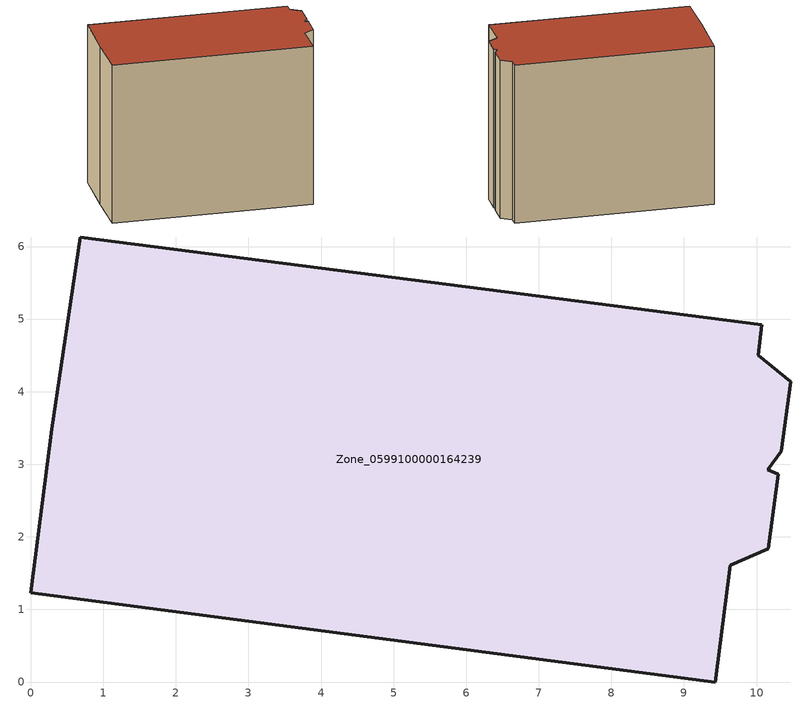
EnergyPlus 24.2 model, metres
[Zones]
Zone_0599100000164239
 floor ground (C_G): 9.64,1.61 9.43,0 0,1.23 0.29,3.48 0.68,6.13 10.07,4.92 10.02,4.5 10.47,4.14 10.34,3.18 10.15,2.92 10.3,2.86 10.16,1.84 z2.54
 wall outside (C_F): 10.02,4.5 10.07,4.92 0.68,6.13 0.29,3.48 0,1.23 9.43,0 9.64,1.61 10.16,1.84 10.3,2.86 10.15,2.92 10.34,3.18 10.47,4.14 10.02,4.5 z2.54:10.41
 roof outside (C_R): 10.34,3.18 10.47,4.14 10.02,4.5 10.07,4.92 0.68,6.13 0.29,3.48 0,1.23 9.43,0 9.64,1.61 10.16,1.84 10.3,2.86 10.15,2.92 z10.41
[BUILDING]
Pand.0599100000164239: North Axis=0; Terrain=City; Loads Convergence Tolerance Value=0.04; Temperature Convergence Tolerance Value=0.4; Solar Distribution=FullExterior; Maximum Number of Warmup Days=25; Minimum Number of Warmup Days=1
[Site:Location]
Rotterdam.The.Hague.AP_ZH_NLD Design_Conditions: Latitude=51.96; Longitude=4.45; Time Zone=1; Elevation=-4.5
[SITE:GROUNDTEMPERATURE:BUILDINGSURFACE]
18, 18, 18, 18, 18, 18, 18, 18, 18, 18, 18, 18
[MATERIAL] Thermal Absorptance=0.9; Solar Absorptance=0.7; Visible Absorptance=0.7
Name | Roughness | Thickness | Conductivity | Density | Specific Heat
G.TI.1946 | MediumSmooth | 0.15 | 1 | 540 | 1210
F.TI.1946 | Rough | 0.3 | 0.857143 | 1920 | 840
R.TI.1946 | MediumRough | 0.2 | 0.1 | 1500 | 1000
[CONSTRUCTION]
C_G: G.TI.1946
C_F: F.TI.1946
C_R: R.TI.1946
[ZONE]
Zone_0599100000164239: Type=1; Multiplier=1; Ceiling Height=Autocalculate; Volume=Autocalculate; Floor Area=autocalculate; Part of Total Floor Area=Yes
[ZONEINFILTRATION:DESIGNFLOWRATE]
Infil_Zone_0599100000164239: Zone or ZoneList or Space or SpaceList=Zone_0599100000164239; Schedule=AlwaysOn; Design Flow Rate Calculation Method=Flow/Area; Flow Rate per Floor Area=0.003; Constant Term Coefficient=1; Temperature Term Coefficient=0; Velocity Term Coefficient=0; Velocity Squared Term Coefficient=0
[HVACTEMPLATE:ZONE:IDEALLOADSAIRSYSTEM]
Zone_0599100000164239: Maximum Heating Supply Air Temperature=50; Minimum Cooling Supply Air Temperature=13; Maximum Heating Supply Air Humidity Ratio=0.0156; Minimum Cooling Supply Air Humidity Ratio=0.0077; Heating Limit=NoLimit; Cooling Limit=NoLimit; Dehumidification Control Type=ConstantSensibleHeatRatio; Cooling Sensible Heat Ratio=0.7; Dehumidification Setpoint=60; Humidification Control Type=None; Humidification Setpoint=30; Outdoor Air Method=None; Outdoor Air Flow Rate per Person=0.00944; Outdoor Air Flow Rate per Zone Floor Area=0; Outdoor Air Flow Rate per Zone=0; Demand Controlled Ventilation Type=None; Outdoor Air Economizer Type=NoEconomizer; Heat Recovery Type=None; Sensible Heat Recovery Effectiveness=0.7; Latent Heat Recovery Effectiveness=0.65
[ZONECONTROL:THERMOSTAT]
ThermostatControl_Zone_0599100000164239: Zone or ZoneList=Zone_0599100000164239; Control Type Schedule=DualSetpointControlType; Control 1=Thermostat_Zone_0599100000164239; Temperature Difference Between Cutout And Setpoint=0
[THERMOSTATSETPOINT:DUALSETPOINT]
Thermostat_Zone_0599100000164239: Heating Setpoint Temperature Schedule=HeatingSetpoint_Zone_0599100000164239; Cooling Setpoint Temperature Schedule=CoolingSetpoint_Zone_0599100000164239
[SCHEDULE:COMPACT]
HeatingSetpoint_Zone_0599100000164239: Through: 12/31, For: AllDays, Until: 24:00, 21
CoolingSetpoint_Zone_0599100000164239: Through: 12/31, For: AllDays, Until: 24:00, 24
DualSetpointControlType: Through: 12/31, For: AllDays, Until: 24:00, 4
AlwaysOn: Through: 12/31, For: AllDays, Until: 24:00, 1
